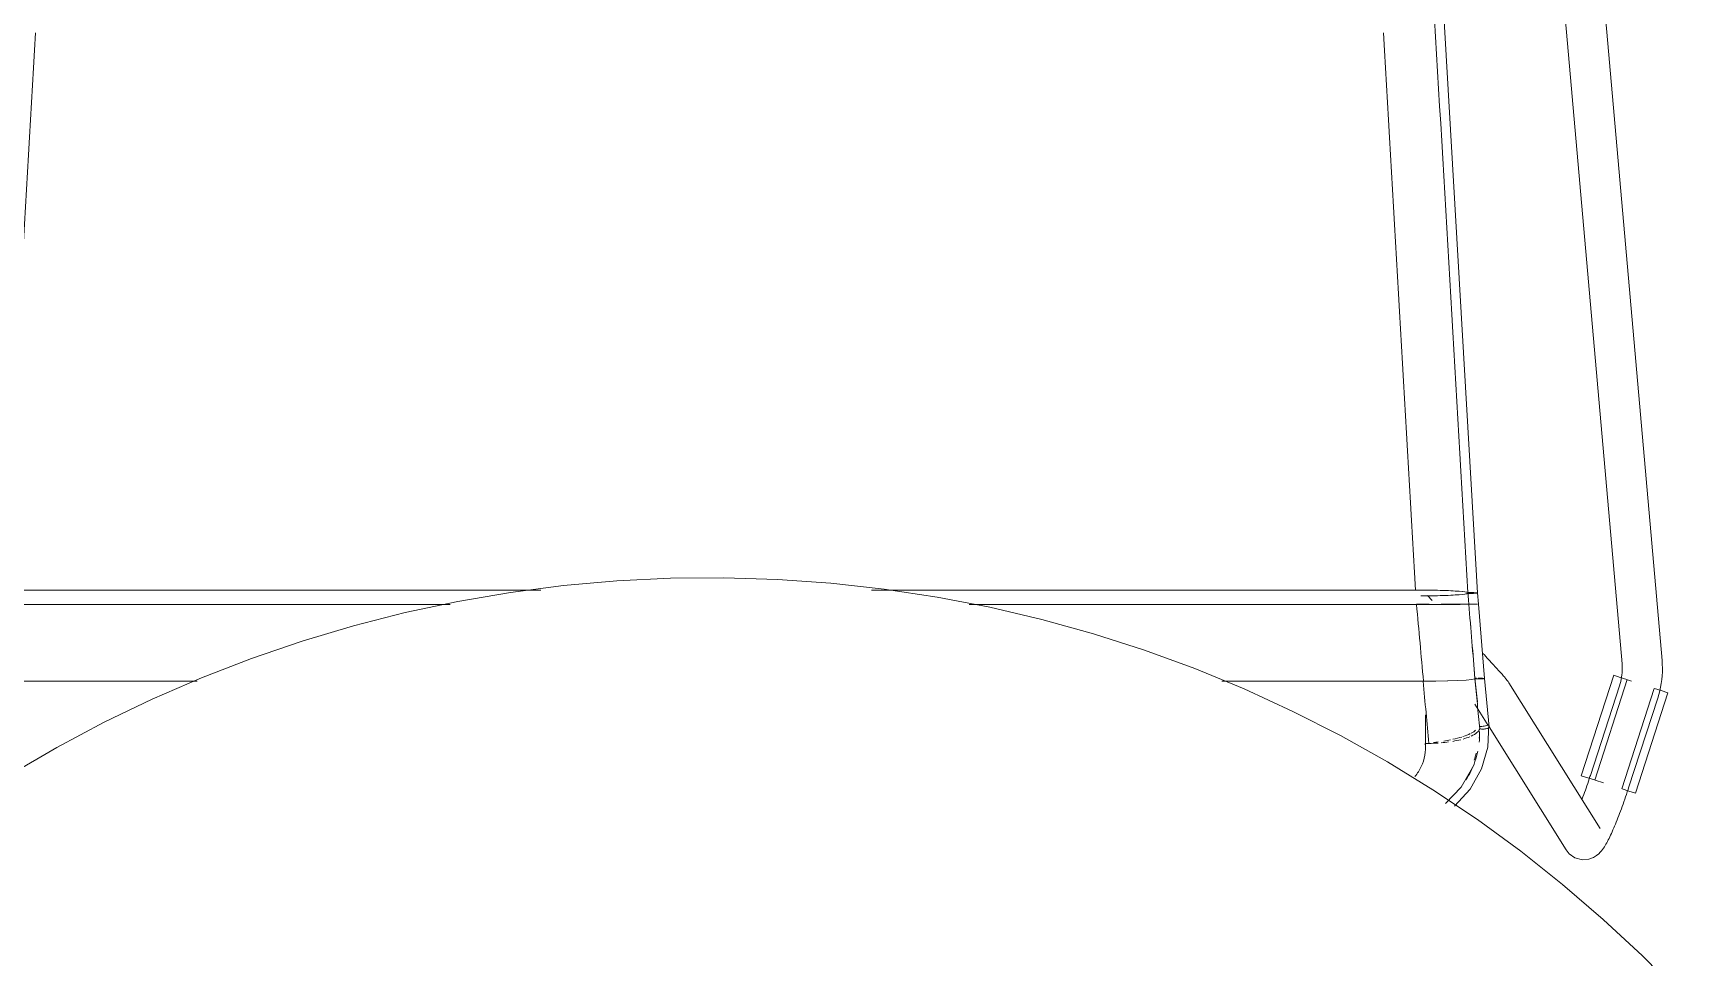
# Model space of a CAD drawing. Header units: millimetres. Extents: x 155927 to 326028, y -36033 to 97293.
# Drawn here: x 157095.2 to 157587.2, y 12591.8 to 12868 of the extents above; entities that cross this region are included whole.
import ezdxf

# ---------------------------------------------------------------- set-up
doc = ezdxf.new("R2010")
doc.units = ezdxf.units.MM
doc.header["$MEASUREMENT"] = 0
doc.layers.add('I-FURN', color=8, linetype='CONTINUOUS', lineweight=9)

msp = doc.modelspace()

# ---------------------------------------------------------------- linework, layer by layer
at = {"layer": 'I-FURN'}
for p, q in [((157581.83, 12680.44), (157542.88, 13123.77)), ((157532.58, 13103.89), (157569.88, 12679.39)), ((157526.68, 12700.57), (157507.4, 13032.48)), ((157285.6, 12704.99), (157269.62, 12704.2)), ((157301.6, 12705.13), (157285.6, 12704.99)), ((157317.59, 12704.64), (157301.6, 12705.13)), ((157246.9, 12701.46), (157086.33, 12701.46)), ((157086.33, 12701.46), (157246.9, 12701.46)), ((157237.82, 12700.71), (157222.05, 12698.02)), ((157253.69, 12702.77), (157237.82, 12700.71)), ((157269.62, 12704.2), (157253.69, 12702.77)), ((157333.55, 12703.51), (157317.59, 12704.64)), ((157349.45, 12701.74), (157333.55, 12703.51)), ((157508.23, 12701.46), (157345.63, 12701.46)), ((157345.63, 12701.46), (157508.23, 12701.46)), ((157365.27, 12699.34), (157349.45, 12701.74)), ((157512.02, 12701.43), (157508.23, 12701.46)), ((157515.58, 12701.36), (157512.02, 12701.43)), ((157518.71, 12701.23), (157515.58, 12701.36)), ((157518.69, 12699.9), (157521.19, 12700.07)), ((157521.21, 12701.07), (157518.71, 12701.23)), ((157521.19, 12700.07), (157522.94, 12700.26)), ((157522.96, 12700.88), (157521.21, 12701.07)), ((157522.94, 12700.26), (157523.84, 12700.47)), ((157523.85, 12700.67), (157522.96, 12700.88)), ((157523.84, 12700.47), (157524.31, 12700.46)), ((157524.32, 12700.68), (157523.85, 12700.67)), ((157524.31, 12700.46), (157524.81, 12700.46)), ((157524.82, 12700.68), (157524.32, 12700.68)), ((157524.81, 12700.46), (157525.3, 12700.46)), ((157525.31, 12700.67), (157524.82, 12700.68)), ((157525.3, 12700.46), (157525.75, 12700.47)), ((157525.76, 12700.66), (157525.31, 12700.67)), ((157525.75, 12700.47), (157526.13, 12700.49)), ((157526.14, 12700.64), (157525.76, 12700.66)), ((157526.13, 12700.49), (157526.43, 12700.51)), ((157526.43, 12700.62), (157526.14, 12700.64)), ((157526.62, 12700.6), (157526.43, 12700.62)), ((157526.43, 12700.51), (157526.62, 12700.54)), ((157526.68, 12700.57), (157526.62, 12700.6)), ((157526.62, 12700.54), (157526.68, 12700.57)), ((157526.69, 12700.57), (157526.96, 12697.21)), ((157219.8, 12697.15), (157086.06, 12697.15)), ((157086.06, 12697.15), (157219.8, 12697.15)), ((157222.05, 12698.02), (157206.4, 12694.7)), ((157380.98, 12696.3), (157365.27, 12699.34)), ((157508.5, 12697.15), (157374.86, 12697.15)), ((157374.86, 12697.15), (157508.5, 12697.15)), ((157396.55, 12692.64), (157380.98, 12696.3)), ((157512.28, 12697.15), (157508.5, 12697.15)), ((157508.5, 12697.15), (157512.28, 12697.15)), ((157508.51, 12697.27), (157512.29, 12697.27)), ((157512.29, 12697.27), (157508.51, 12697.27)), ((157509.77, 12699.68), (157512.02, 12699.7)), ((157513.19, 12698.29), (157511.72, 12699.82)), ((157512.02, 12699.7), (157515.57, 12699.78)), ((157515.85, 12697.15), (157512.28, 12697.15)), ((157512.28, 12697.15), (157515.85, 12697.15)), ((157515.57, 12699.78), (157518.69, 12699.9)), ((157515.84, 12697.26), (157518.97, 12697.26)), ((157518.97, 12697.26), (157515.85, 12697.26)), ((157518.98, 12697.16), (157515.85, 12697.15)), ((157515.85, 12697.15), (157518.98, 12697.16)), ((157518.97, 12697.26), (157521.46, 12697.24)), ((157521.47, 12697.24), (157518.97, 12697.26)), ((157518.98, 12697.16), (157521.49, 12697.17)), ((157521.48, 12697.17), (157518.99, 12697.16)), ((157521.46, 12697.24), (157523.22, 12697.23)), ((157523.22, 12697.23), (157521.47, 12697.24)), ((157523.23, 12697.19), (157521.49, 12697.17)), ((157521.49, 12697.17), (157523.24, 12697.19)), ((157524.12, 12697.2), (157523.23, 12697.19)), ((157523.24, 12697.19), (157524.12, 12697.2)), ((157524.11, 12697.22), (157524.58, 12697.22)), ((157524.59, 12697.22), (157524.12, 12697.22)), ((157524.59, 12697.2), (157524.12, 12697.2)), ((157524.12, 12697.2), (157524.59, 12697.2)), ((157524.58, 12697.22), (157525.08, 12697.22)), ((157525.08, 12697.22), (157524.59, 12697.22)), ((157525.09, 12697.2), (157524.59, 12697.2)), ((157524.59, 12697.2), (157525.09, 12697.2)), ((157525.08, 12697.22), (157525.57, 12697.22)), ((157525.57, 12697.22), (157525.08, 12697.22)), ((157525.58, 12697.2), (157525.09, 12697.2)), ((157525.09, 12697.2), (157525.58, 12697.2)), ((157525.57, 12697.22), (157526.02, 12697.22)), ((157526.03, 12697.22), (157525.57, 12697.22)), ((157526.03, 12697.2), (157525.58, 12697.2)), ((157525.58, 12697.2), (157526.03, 12697.2)), ((157526.02, 12697.22), (157526.41, 12697.21)), ((157526.41, 12697.21), (157526.03, 12697.22)), ((157526.41, 12697.2), (157526.03, 12697.2)), ((157526.03, 12697.2), (157526.41, 12697.2)), ((157526.7, 12697.2), (157526.41, 12697.2)), ((157526.41, 12697.2), (157526.71, 12697.2)), ((157526.89, 12697.21), (157526.96, 12697.21)), ((157526.96, 12697.21), (157526.89, 12697.21)), ((157526.89, 12697.21), (157526.96, 12697.21)), ((157526.96, 12697.21), (157526.89, 12697.21)), ((157528.78, 12675.01), (157526.96, 12697.21)), ((157190.89, 12690.75), (157175.56, 12686.19)), ((157206.4, 12694.7), (157190.89, 12690.75)), ((157411.97, 12688.36), (157396.55, 12692.64)), ((157175.56, 12686.19), (157160.42, 12681.02)), ((157427.2, 12683.47), (157411.97, 12688.36)), ((157160.42, 12681.02), (157145.5, 12675.24)), ((157442.22, 12677.97), (157427.2, 12683.47)), ((157528.76, 12682.05), (157528.32, 12682.52)), ((157529.19, 12681.59), (157528.76, 12682.05)), ((157529.61, 12681.13), (157529.19, 12681.59)), ((157530.03, 12680.69), (157529.61, 12681.13)), ((157530.43, 12680.25), (157530.03, 12680.69)), ((157581.84, 12680.39), (157581.83, 12680.44)), ((157581.91, 12679.25), (157581.84, 12680.39)), ((157457.02, 12671.88), (157442.22, 12677.97)), ((157530.82, 12679.83), (157530.43, 12680.25)), ((157531.2, 12679.41), (157530.82, 12679.83)), ((157531.57, 12679.01), (157531.2, 12679.41)), ((157531.93, 12678.62), (157531.57, 12679.01)), ((157532.27, 12678.24), (157531.93, 12678.62)), ((157532.6, 12677.88), (157532.27, 12678.24)), ((157532.91, 12677.53), (157532.6, 12677.88)), ((157533.22, 12677.19), (157532.91, 12677.53)), ((157533.5, 12676.87), (157533.22, 12677.19)), ((157533.78, 12676.56), (157533.5, 12676.87)), ((157534.03, 12676.27), (157533.78, 12676.56)), ((157534.28, 12675.99), (157534.03, 12676.27)), ((157534.51, 12675.72), (157534.28, 12675.99)), ((157534.72, 12675.47), (157534.51, 12675.72)), ((157534.92, 12675.23), (157534.72, 12675.47)), ((157567.39, 12675.98), (157557.7, 12645.97)), ((157567.39, 12675.98), (157569.34, 12675.35)), ((157569.75, 12675.43), (157569.64, 12674.78)), ((157569.84, 12676.09), (157569.75, 12675.43)), ((157569.9, 12676.75), (157569.84, 12676.09)), ((157569.88, 12679.39), (157569.92, 12678.73)), ((157569.93, 12677.41), (157569.9, 12676.75)), ((157569.92, 12678.73), (157569.94, 12678.07)), ((157569.94, 12678.07), (157569.93, 12677.41)), ((157581.76, 12674.69), (157581.86, 12675.83)), ((157581.86, 12675.83), (157581.92, 12676.97)), ((157581.94, 12678.11), (157581.91, 12679.25)), ((157581.92, 12676.97), (157581.94, 12678.11)), ((157084.12, 12674.18), (157144.24, 12674.18)), ((157144.24, 12674.18), (157084.12, 12674.18)), ((157145.5, 12675.24), (157130.82, 12668.88)), ((157450.32, 12674.18), (157510.44, 12674.18)), ((157510.44, 12674.18), (157450.32, 12674.18)), ((157471.55, 12665.2), (157457.02, 12671.88)), ((157510.44, 12674.18), (157514.2, 12674.2)), ((157514.2, 12674.2), (157510.56, 12674.18)), ((157517.74, 12674.28), (157514.29, 12674.21)), ((157514.3, 12674.21), (157517.73, 12674.28)), ((157517.73, 12674.28), (157520.83, 12674.39)), ((157520.84, 12674.39), (157517.8, 12674.28)), ((157520.83, 12674.39), (157523.31, 12674.54)), ((157523.31, 12674.54), (157520.87, 12674.39)), ((157523.31, 12674.54), (157525.05, 12674.72)), ((157525.05, 12674.72), (157523.33, 12674.55)), ((157525.93, 12674.92), (157525.05, 12674.72)), ((157525.05, 12674.72), (157525.94, 12674.92)), ((157526.4, 12674.91), (157525.93, 12674.92)), ((157525.94, 12674.92), (157526.41, 12674.91)), ((157526.42, 12675.11), (157525.95, 12675.1)), ((157525.95, 12675.1), (157526.42, 12675.11)), ((157526.9, 12674.9), (157526.4, 12674.91)), ((157526.41, 12674.91), (157526.91, 12674.9)), ((157527.39, 12674.91), (157526.9, 12674.9)), ((157526.91, 12674.9), (157527.4, 12674.91)), ((157527.41, 12675.11), (157526.92, 12675.11)), ((157526.92, 12675.11), (157527.41, 12675.11)), ((157527.85, 12674.92), (157527.39, 12674.91)), ((157527.4, 12674.91), (157527.85, 12674.92)), ((157527.86, 12675.1), (157527.41, 12675.11)), ((157527.41, 12675.11), (157527.86, 12675.1)), ((157527.85, 12674.92), (157528.23, 12674.94)), ((157528.23, 12674.94), (157527.85, 12674.92)), ((157528.24, 12675.08), (157527.86, 12675.1)), ((157527.86, 12675.1), (157528.24, 12675.08)), ((157528.23, 12674.94), (157528.53, 12674.96)), ((157528.53, 12674.96), (157528.23, 12674.94)), ((157528.54, 12675.06), (157528.24, 12675.08)), ((157528.24, 12675.08), (157528.53, 12675.06)), ((157528.53, 12675.06), (157528.72, 12675.03)), ((157528.53, 12674.96), (157528.72, 12674.98)), ((157528.72, 12675.03), (157528.54, 12675.06)), ((157528.79, 12675.01), (157528.72, 12675.03)), ((157528.72, 12675.03), (157528.78, 12675.01)), ((157528.78, 12675.01), (157528.72, 12674.98)), ((157528.72, 12674.98), (157528.79, 12675.01)), ((157530.21, 12660.52), (157528.79, 12675.01)), ((157535.11, 12675), (157534.92, 12675.23)), ((157535.29, 12674.77), (157535.11, 12675)), ((157535.47, 12674.55), (157535.29, 12674.77)), ((157535.64, 12674.32), (157535.47, 12674.55)), ((157535.82, 12674.07), (157535.64, 12674.32)), ((157536.04, 12673.74), (157535.82, 12674.07)), ((157563.34, 12630.16), (157536.04, 12673.74)), ((157569.13, 12672.83), (157560.42, 12646.02)), ((157561.74, 12644.66), (157571.43, 12674.67)), ((157569.14, 12672.86), (157569.13, 12672.83)), ((157569.33, 12673.49), (157569.14, 12672.86)), ((157569.5, 12674.13), (157569.33, 12673.49)), ((157569.34, 12675.35), (157571.31, 12674.71)), ((157569.64, 12674.78), (157569.5, 12674.13)), ((157579.5, 12672.07), (157569.81, 12642.06)), ((157571.53, 12674.64), (157572.69, 12674.26)), ((157583.54, 12670.76), (157573.86, 12640.75)), ((157579.62, 12672.03), (157581.59, 12671.39)), ((157580.87, 12670.21), (157581.16, 12671.32)), ((157581.16, 12671.32), (157581.4, 12672.44)), ((157581.4, 12672.44), (157581.6, 12673.56)), ((157581.59, 12671.39), (157583.54, 12670.76)), ((157581.6, 12673.56), (157581.76, 12674.69)), ((157130.82, 12668.88), (157116.41, 12661.93)), ((157525.87, 12667.37), (157529.91, 12660.92)), ((157571.83, 12642.31), (157580.54, 12669.12)), ((157580.54, 12669.12), (157580.87, 12670.21)), ((157116.41, 12661.93), (157102.29, 12654.41)), ((157485.81, 12657.94), (157471.55, 12665.2)), ((157511.15, 12654.38), (157511.15, 12664.14)), ((157530.09, 12661.41), (157529.8, 12654.5)), ((157499.77, 12650.12), (157485.81, 12657.94)), ((157530.14, 12660.55), (157553.17, 12623.79)), ((157102.29, 12654.41), (157088.48, 12646.33)), ((157512.14, 12655.63), (157511.09, 12655.63)), ((157529.8, 12654.5), (157527.93, 12647.98)), ((157513.4, 12641.75), (157499.77, 12650.12)), ((157525.22, 12648.38), (157521.85, 12642.55)), ((157527.93, 12647.98), (157524.54, 12641.97)), ((157559.65, 12645.34), (157557.7, 12645.97)), ((157560.31, 12645.69), (157560.42, 12646.02)), ((157526.69, 12632.83), (157513.4, 12641.75)), ((157521.85, 12642.55), (157517.17, 12637.64)), ((157524.54, 12641.97), (157519.79, 12636.82)), ((157558.68, 12640.95), (157558.92, 12641.6)), ((157558.92, 12641.6), (157559.15, 12642.27)), ((157559.15, 12642.27), (157559.39, 12642.94)), ((157559.39, 12642.94), (157559.62, 12643.62)), ((157559.62, 12643.62), (157559.85, 12644.31)), ((157561.62, 12644.7), (157559.65, 12645.34)), ((157559.85, 12644.31), (157560.08, 12645)), ((157560.08, 12645), (157560.31, 12645.69)), ((157561.84, 12644.63), (157564.32, 12643.83)), ((157571.9, 12641.38), (157569.93, 12642.02)), ((157571.19, 12640.38), (157571.44, 12641.11)), ((157571.44, 12641.11), (157571.68, 12641.85)), ((157571.68, 12641.85), (157571.83, 12642.31)), ((157573.86, 12640.75), (157571.9, 12641.38)), ((157557.98, 12639.04), (157558.21, 12639.66)), ((157558.21, 12639.66), (157558.45, 12640.3)), ((157558.45, 12640.3), (157558.68, 12640.95)), ((157569.42, 12635.38), (157569.68, 12636.07)), ((157569.68, 12636.07), (157569.93, 12636.77)), ((157569.93, 12636.77), (157570.19, 12637.48)), ((157570.19, 12637.48), (157570.44, 12638.19)), ((157570.44, 12638.19), (157570.69, 12638.92)), ((157570.69, 12638.92), (157570.94, 12639.64)), ((157570.94, 12639.64), (157571.19, 12640.38)), ((157539.61, 12623.4), (157526.69, 12632.83)), ((157567.66, 12630.92), (157567.91, 12631.51)), ((157567.91, 12631.51), (157568.16, 12632.12)), ((157568.16, 12632.12), (157568.41, 12632.75)), ((157568.41, 12632.75), (157568.66, 12633.39)), ((157568.66, 12633.39), (157568.91, 12634.04)), ((157568.91, 12634.04), (157569.17, 12634.71)), ((157569.17, 12634.71), (157569.42, 12635.38)), ((157565.31, 12625.91), (157565.54, 12626.33)), ((157565.54, 12626.33), (157565.77, 12626.77)), ((157565.77, 12626.77), (157566, 12627.23)), ((157566, 12627.23), (157566.23, 12627.7)), ((157566.23, 12627.7), (157566.46, 12628.19)), ((157566.46, 12628.19), (157566.7, 12628.7)), ((157566.7, 12628.7), (157566.93, 12629.23)), ((157566.93, 12629.23), (157567.17, 12629.77)), ((157567.17, 12629.77), (157567.42, 12630.34)), ((157567.42, 12630.34), (157567.66, 12630.92)), ((157552.14, 12613.45), (157539.61, 12623.4)), ((157554.07, 12622.66), (157553.17, 12623.79)), ((157554.07, 12622.66), (157555.8, 12621.44)), ((157555.8, 12621.44), (157558.03, 12620.85)), ((157560, 12621.03), (157561.38, 12621.55)), ((157561.38, 12621.55), (157562.29, 12622.11)), ((157562.29, 12622.11), (157562.92, 12622.63)), ((157562.92, 12622.63), (157563.39, 12623.1)), ((157563.39, 12623.1), (157563.76, 12623.52)), ((157563.76, 12623.52), (157564.07, 12623.93)), ((157564.07, 12623.93), (157564.35, 12624.32)), ((157564.35, 12624.32), (157564.6, 12624.7)), ((157564.6, 12624.7), (157564.84, 12625.1)), ((157564.84, 12625.1), (157565.08, 12625.5)), ((157565.08, 12625.5), (157565.31, 12625.91)), ((157558.03, 12620.85), (157560, 12621.03)), ((157564.27, 12603.01), (157552.14, 12613.45)), ((157575.96, 12592.1), (157564.27, 12603.01)), ((157587.21, 12580.73), (157575.96, 12592.1))]:
    msp.add_line(p, q, dxfattribs=at)
for points in [[(157504.53, 13032.67), (157507.75, 12977.43), (157514.19, 12866.83), (157520.63, 12756.07), (157523.85, 12700.67)], [(157086.33, 12701.46), (157089.52, 12756.99), (157092.72, 12812.52), (157095.92, 12867.95)], [(157498.65, 12867.95), (157501.84, 12812.49), (157505.04, 12756.99), (157508.23, 12701.46)], [(157524.11, 12697.22), (157524.07, 12697.76), (157523.98, 12698.84), (157523.89, 12699.93), (157523.84, 12700.47)], [(157524.12, 12697.2), (157524.08, 12697.78), (157523.99, 12698.93), (157523.9, 12700.09), (157523.85, 12700.67)], [(157508.5, 12697.15), (157508.84, 12693.31), (157509.18, 12689.48), (157509.53, 12685.65)], [(157524.12, 12697.2), (157524.42, 12693.48), (157525.03, 12686.05), (157525.63, 12678.62), (157525.93, 12674.92)], [(157524.64, 12690.89), (157524.67, 12690.48), (157524.71, 12690.07), (157524.74, 12689.66)], [(157509.53, 12685.65), (157509.87, 12681.82), (157510.21, 12678), (157510.56, 12674.18)], [(157525.04, 12686.05), (157525.34, 12682.4), (157525.65, 12678.75), (157525.95, 12675.1)], [(157512.14, 12655.63), (157511.88, 12658.65), (157511.34, 12664.79), (157510.75, 12671.04), (157510.44, 12674.18)], [(157527.37, 12659.96), (157527.13, 12662.4), (157526.66, 12667.35), (157526.18, 12672.39), (157525.94, 12674.92)], [(157526.66, 12668.02), (157526.42, 12670.36), (157526.19, 12672.73), (157525.95, 12675.1)], [(157513.55, 12655.86), (157514.03, 12655.92), (157514.5, 12655.98), (157514.96, 12656.04)], [(157518.08, 12656.04), (157517.36, 12655.94), (157516.62, 12655.85), (157515.86, 12655.79)], [(157516.67, 12656.31), (157517.35, 12656.42), (157518, 12656.55), (157518.66, 12656.69)], [(157519.33, 12656.84), (157520.25, 12657.06), (157521.19, 12657.29), (157522.04, 12657.53)], [(157521.72, 12656.73), (157520.98, 12656.54), (157520.18, 12656.38), (157519.34, 12656.23)], [(157522.37, 12657.69), (157523.18, 12657.95), (157523.99, 12658.24), (157524.54, 12658.53)], [(157524.37, 12657.59), (157523.79, 12657.35), (157523.13, 12657.11), (157522.39, 12656.91)], [(157524.79, 12658.65), (157525.43, 12658.96), (157525.82, 12659.28), (157526.15, 12659.6)], [(157527.37, 12659.96), (157527.23, 12659.57), (157526.66, 12658.82), (157525.52, 12658.12), (157524.83, 12657.79)], [(157527.34, 12658.43), (157527.33, 12657.6), (157527.29, 12656.78), (157527.21, 12655.96)], [(157527.23, 12657.18), (157527.29, 12657.83), (157527.3, 12658.48), (157527.29, 12659.13)], [(157511.09, 12655.63), (157511.14, 12655.12), (157511.16, 12654.61), (157511.15, 12654.1)], [(157514.93, 12655.72), (157514.02, 12655.67), (157513.09, 12655.63), (157512.14, 12655.63)], [(157525.71, 12650.56), (157525.97, 12651.27), (157526.15, 12652), (157526.28, 12652.73)]]:
    msp.add_open_spline(points, degree=3, dxfattribs=at)
for points, knots in [([(157508.23, 12701.46), (157509.51, 12701.46), (157512.06, 12701.44), (157515.66, 12701.37), (157518.83, 12701.24), (157522.19, 12701.02), (157523.57, 12700.81), (157523.85, 12700.67)], [-1, -1, -1, -1, -0.833333, -0.666667, -0.5, -0.333333, 0, 0, 0, 0]), ([(157523.84, 12700.47), (157523.55, 12700.32), (157522.16, 12700.12), (157518.81, 12699.9), (157515.65, 12699.77), (157512.54, 12699.7), (157510.53, 12699.68), (157509.77, 12699.68)], [-1, -1, -1, -1, -0.6666667, -0.5, -0.3333333, -0.1666667, -0.0664381, -0.0664381, -0.0664381, -0.0664381]), ([(157526.69, 12700.57), (157526.69, 12700.55), (157526.55, 12700.52), (157526.15, 12700.49), (157525.77, 12700.47), (157525.31, 12700.46), (157524.81, 12700.46), (157524.31, 12700.46), (157523.99, 12700.46), (157523.84, 12700.47)], [-0.5, -0.5, -0.5, -0.5, -0.375, -0.3125, -0.25, -0.1875, -0.125, -0.0625, 0, 0, 0, 0]), ([(157523.85, 12700.67), (157524.07, 12700.67), (157524.57, 12700.68), (157525.2, 12700.68), (157525.66, 12700.67), (157526.07, 12700.65), (157526.53, 12700.62), (157526.69, 12700.59), (157526.69, 12700.57)], [-1, -1, -1, -1, -0.90625, -0.8125, -0.765625, -0.71875, -0.625, -0.501507, -0.501507, -0.501507, -0.501507]), ([(157527.27, 12660.69), (157527.49, 12660.68), (157527.98, 12660.69), (157528.73, 12660.78), (157529.4, 12660.93), (157529.83, 12661.1), (157529.99, 12661.22), (157530.03, 12661.26)], [-1, -1, -1, -1, -0.90625, -0.8125, -0.71875, -0.625, -0.5625, -0.5625, -0.5625, -0.5625]), ([(157530.16, 12660.37), (157530.14, 12660.35), (157530.1, 12660.3), (157529.99, 12660.22), (157529.8, 12660.12), (157529.48, 12660.02), (157529.08, 12659.95), (157528.73, 12659.91), (157528.35, 12659.89), (157527.91, 12659.9), (157527.55, 12659.93), (157527.37, 12659.96)], [0.5555556, 0.5555556, 0.5555556, 0.5555556, 0.5833333, 0.6180556, 0.6527778, 0.7222222, 0.7916667, 0.8263889, 0.8611111, 0.9305556, 1, 1, 1, 1]), ([(157511.09, 12655.63), (157511.31, 12653.24), (157510.68, 12649.64), (157508.75, 12646.64), (157507.98, 12645.73)], [0, 0, 0, 0, 0.3333333, 0.5, 0.5, 0.5, 0.5]), ([(157526.77, 12653.28), (157526.33, 12651.2), (157525.35, 12648.24), (157523.79, 12645.57), (157523.26, 12644.77)], [-0.8210019, -0.8210019, -0.8210019, -0.8210019, -0.6666667, -0.5975811, -0.5975811, -0.5975811, -0.5975811])]:
    msp.add_open_spline(points, degree=3, knots=knots, dxfattribs=at)

doc.saveas('drawing.dxf')
